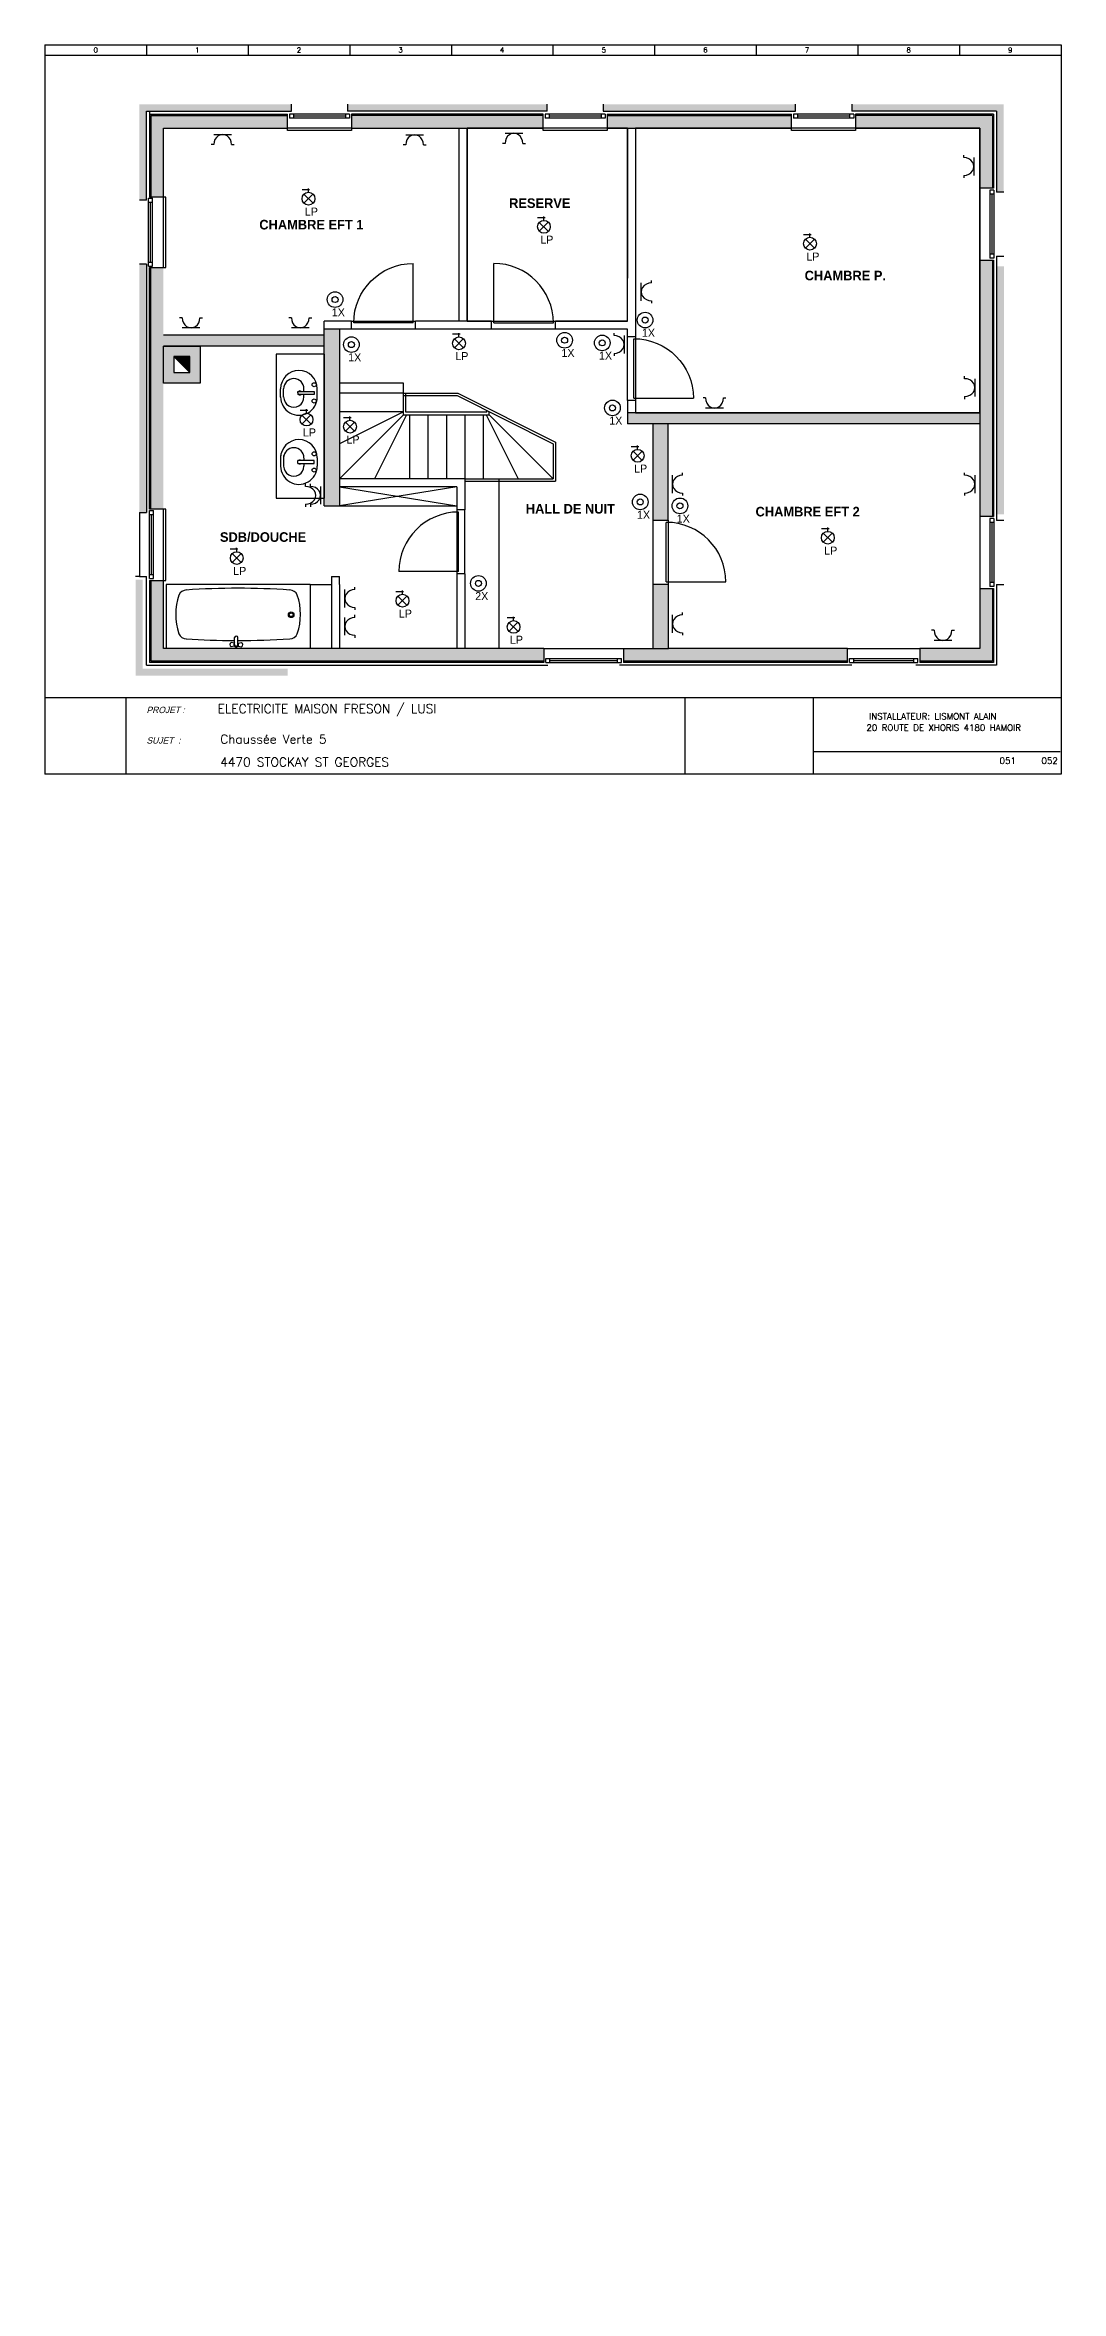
# Model space of a CAD drawing. Extents: x -209 to 191, y -42655 to 469.
# Drawn here: x -209 to 191, y -415 to 469 of the extents above; entities that cross this region are included whole.
import ezdxf
from ezdxf.enums import TextEntityAlignment as Align

# ---------------------------------------------------------------- set-up
doc = ezdxf.new("R2010")
doc.units = 0
doc.header["$LTSCALE"] = 5
doc.header["$MEASUREMENT"] = 0
doc.linetypes.add('TRAIT_4', pattern=[20, 10, -10])
doc.layers.get('0').update_dxf_attribs({"linetype": 'CONTINUOUS'})
doc.layers.get('Defpoints').update_dxf_attribs({"linetype": 'CONTINUOUS'})
for name, color, linetype in [('2', 1, 'CONTINUOUS'), ('3', 4, 'CONTINUOUS'), ('BLANC', 7, 'CONTINUOUS'), ('COTES', 1, 'CONTINUOUS'), ('COULEUR 8', 8, 'CONTINUOUS'), ('CYAN', 4, 'CONTINUOUS'), ('EQUIP', 5, 'CONTINUOUS'), ('JAUNE', 2, 'CONTINUOUS'), ('M', 6, 'CONTINUOUS'), ('ROUGE', 1, 'CONTINUOUS'), ('T2', 1, 'CONTINUOUS'), ('T3', 4, 'CONTINUOUS'), ('TEXTE', 1, 'CONTINUOUS')]:
    doc.layers.add(name, color=color, linetype=linetype)
doc.layers.add('SURFACE', color=5, linetype='CONTINUOUS', plot=False)
doc.styles.add('CENTURY GOTHIC', font='GOTHIC.TTF')
doc.styles.add('Century Gothic Gras', font='GOTHICB.TTF')
doc.styles.add('ROMANS', font='romans', dxfattribs={"width": 0.7, "height": 3})
doc.dimstyles.new('1-50', dxfattribs={"dimtxt": 8, "dimasz": 5, "dimexe": 1.25, "dimexo": 0.625, "dimtad": 1, "dimdec": 0, "dimtxsty": 'Century Gothic Gras', "dimblk": 'ORIGIN', "dimcen": 5, "dimclrd": 8, "dimclre": 5, "dimclrt": 6, "dimadec": 0, "dimazin": 0, "dimtfac": 1, "dimtdec": 0, "dimtmove": 0, "dimatfit": 3, "dimfxl": 0, "dimarcsym": 0})

# ---------------------------------------------------------------- blocks, each defined once
blk = doc.blocks.new('ZONENR')
at = {"layer": '2', "style": 'ROMANS'}
blk.add_attdef('ZONENR', text='', height=2, dxfattribs=at).set_placement((20, 2), align=Align.MIDDLE)
blk = doc.blocks.new('CARTOUCHE')
at = {"color": 4}
blk.add_line((317.25, 13.9), (414.59, 13.9), dxfattribs=at)
at = {"layer": '2'}
for p, q in [((55, 292), (55, 288)), ((95, 292), (95, 288)), ((135, 292), (135, 288)), ((175, 292), (175, 288)), ((215, 292), (215, 288)), ((255, 292), (255, 288)), ((295, 292), (295, 288)), ((335, 292), (335, 288)), ((375, 292), (375, 288)), ((15, 288), (415, 288))]:
    blk.add_line(p, q, dxfattribs=at)
at = {"layer": '3'}
for p, q in [((15, 292), (415, 292)), ((15, 292), (15, 5)), ((415, 292), (415, 5)), ((415, 35), (15, 35)), ((47, 5), (47, 35)), ((415, 5), (15, 5))]:
    blk.add_line(p, q, dxfattribs=at)
for points in [[(267, 5), (267, 35)], [(317.5, 5), (317.5, 35)]]:
    blk.add_lwpolyline(points, dxfattribs=at)
at = {"layer": '2'}
for p, values in [((15, 288), {'ZONENR': '0'}), ((55, 288), {'ZONENR': '1'}), ((95, 288), {'ZONENR': '2'}), ((135, 288), {'ZONENR': '3'}), ((175, 288), {'ZONENR': '4'}), ((215, 288), {'ZONENR': '5'}), ((255, 288), {'ZONENR': '6'}), ((295, 288), {'ZONENR': '7'}), ((335, 288), {'ZONENR': '8'}), ((375, 288), {'ZONENR': '9'})]:
    blk.add_blockref('ZONENR', p, dxfattribs=at).add_auto_attribs(values)
at = {"layer": 'T2', "oblique": 15}
for s, p in [('PROJET :', (55, 29)), ('SUJET  :', (55, 17))]:
    blk.add_text(s, height=2.5, dxfattribs=at).set_placement(p)
at = {"layer": 'T3', "style": 'ROMANS'}
for tag, p in [('PROJET', (107, 26)), ('SUJET1', (78, 17)), ('SUJET2', (78, 11.5))]:
    blk.add_attdef(tag, p, '', height=3.5, dxfattribs=at)
blk = doc.blocks.new('A$C1ABB2355')
at = {"layer": 'COULEUR 8'}
h = blk.add_hatch(color=253, dxfattribs=at)
h.paths.add_polyline_path([(46, 46), (0, 46), (0, 0), (46, 0)])
h.paths.add_polyline_path([(33, 13), (13, 13), (13, 33), (33, 33)], flags=16)
blk.add_hatch(color=256, dxfattribs=at).paths.add_polyline_path([(33, 13), (33, 33), (13, 33)])
at = {"layer": 'BLANC'}
for points in [[(46, 0), (0, 0), (0, 46), (46, 46)], [(13, 13), (33, 13), (33, 33), (13, 33)]]:
    blk.add_lwpolyline(points, close=True, dxfattribs=at)
at = {"layer": 'COULEUR 8'}
blk.add_line((33, 13), (13, 33), dxfattribs=at)
blk = doc.blocks.new('A$C1BC9630A')
at = {"color": 2}
blk.add_line((-3.5, 3.5), (-3.5, 96.5), dxfattribs=at)
at = {"color": 1}
blk.add_line((-3.5, 3.5), (-96.5, 3.5), dxfattribs=at)
at = {"color": 2}
blk.add_arc((-3.5, 3.5), 93, 90, 180, dxfattribs=at)
blk = doc.blocks.new('Bain3')
at = {"layer": 'EQUIP'}
for p, q in [((-80, 0), (-80, -180)), ((-80, 0), (0, 0)), ((0, 0), (0, -180)), ((-4.7, -90.3), (-13.5, -90.3)), ((-4.7, -94.3), (-13.5, -94.3)), ((-6.5, -89.9), (-7.4, -85.9)), ((-6.5, -94.7), (-7.4, -98.8)), ((-3, -89.9), (-2.1, -85.9)), ((-3, -94.7), (-2.1, -98.8)), ((-80, -180), (0, -180))]:
    blk.add_line(p, q, dxfattribs=at)
for radius in [3.5, 2.33]:
    blk.add_circle((-42, -23.7), radius, dxfattribs=at)
for centre, radius, start, end in [((849.6, -90.2), 924.8, 175.9865, 184.0192), ((-63, -25.4), 10, 111.3137, 180.2235), ((-42.5, -85.6), 73.6, 70.8516, 109.1484), ((-22, -25.4), 10, 359.7765, 68.6863), ((-934.6, -90.2), 924.8, 359.9901, 4.0135), ((-4.7, -87.1), 2.88, 24.484, 155.516), ((-13.5, -92.3), 2, 90, 270), ((-934.6, -90.2), 924.8, 355.9808, 359.7423), ((-4.7, -97.6), 2.88, 204.484, 335.516), ((-4.7, -92.3), 3, 221.8103, 138.1897), ((-4.7, -92.3), 2, 270, 90), ((-63, -154.6), 10, 179.7765, 248.6863), ((-42.5, -94.4), 73.6, 250.8516, 289.1484), ((-22, -154.6), 10, 291.3137, 0.2235)]:
    blk.add_arc(centre, radius, start, end, dxfattribs=at)
blk = doc.blocks.new('Lav2_1')
at = {"layer": 'EQUIP'}
for p, q in [((0, 0), (180, 0)), ((0, 0), (0, -60)), ((180, -60), (180, 0)), ((53.46, -8.89), (43.3, -8.89)), ((46.157, -25.4), (43.3, -25.4)), ((46.475, -12.7), (50.285, -12.7)), ((46.475, -33.02), (46.475, -12.7)), ((50.285, -12.7), (50.285, -33.02)), ((53.46, -25.4), (50.285, -25.4)), ((129.54, -8.89), (139.7, -8.89)), ((129.835, -25.4), (132.715, -25.4)), ((132.715, -12.7), (132.715, -33.02)), ((136.525, -12.7), (132.715, -12.7)), ((136.525, -33.02), (136.525, -12.7)), ((136.843, -25.4), (139.7, -25.4)), ((53.46, -50.8), (43.3, -50.8)), ((53.46, -54.61), (43.3, -54.61)), ((48.38, -33.02), (46.475, -33.02)), ((48.38, -33.02), (50.285, -33.02)), ((126.66, -50.8), (139.7, -50.8)), ((126.66, -54.61), (139.7, -54.61)), ((134.62, -33.02), (132.715, -33.02)), ((136.525, -33.02), (133.645, -33.02)), ((0, -60), (180, -60))]:
    blk.add_line(p, q, dxfattribs=at)
for centre in [(38.1, -12.7), (58.42, -12.7), (124.46, -12.7), (144.78, -12.7)]:
    blk.add_circle(centre, 2.54, dxfattribs=at)
for centre, radius, start, end in [((43.18, -31.75), 22.86, 90.000003, 270.000001), ((43.18, -38.1), 12.7, 90.000003, 270.000001), ((53.34, -31.75), 22.86, 270.000001, 90.000003), ((53.34, -38.1), 12.7, 270.000001, 90.000003), ((129.54, -31.75), 22.86, 90.000003, 270.000001), ((129.54, -38.1), 12.7, 90.000003, 270.000001), ((139.7, -31.75), 22.86, 270.000001, 90.000003), ((139.7, -38.1), 12.7, 270.000001, 90.000003), ((48.26, -30.48), 2.48, 140.194468, 219.805542), ((48.26, -30.48), 2.48, 320.19446, 39.805537), ((134.62, -30.48), 2.48, 140.194468, 219.805542), ((134.62, -30.48), 2.48, 320.19446, 39.805537)]:
    blk.add_arc(centre, radius, start, end, dxfattribs=at)
blk = doc.blocks.new('_Origin')
at = {"color": 0, "linetype": 'Continuous', "lineweight": -2}
blk.add_line((0, 0), (-1, 0), dxfattribs=at)
blk.add_circle((0, 0), 0.5, dxfattribs=at)
blk = doc.blocks.new('*D162')
at = {"layer": 'COTES', "color": 5, "lineweight": -2}
for p, q in [((158.95, -27357.63), (158.95, -27388.88)), ((23.5, -27387.63), (23.5, -27386.38))]:
    blk.add_line(p, q, dxfattribs=at)
at = {"layer": 'COTES', "color": 8, "lineweight": -2}
blk.add_line((28.5, -27387.63), (153.95, -27387.63), dxfattribs=at)
at = {"layer": 'Defpoints', "color": 0}
for p in [(158.95, 430.74), (23.5, -27387.67), (158.95, -27387.63)]:
    blk.add_point(p, dxfattribs=at)
at = {"layer": 'COTES', "color": 8, "lineweight": -2, "xscale": 5, "yscale": 5, "zscale": 5, "rotation": 180}
blk.add_blockref('_Origin', (23.5, -27387.63), dxfattribs=at)
at = {"layer": 'COTES', "color": 8, "lineweight": -2, "xscale": 5, "yscale": 5, "zscale": 5}
blk.add_blockref('_Origin', (158.95, -27387.63), dxfattribs=at)
at = {"layer": 'COTES', "color": 6, "insert": (97.52, -27381.28), "char_height": 8, "attachment_point": 5, "style": 'Century Gothic Gras'}
blk.add_mtext('135', dxfattribs=at)
blk = doc.blocks.new('*D191')
at = {"layer": 'COULEUR 8', "color": 5, "lineweight": -2}
for p, q in [((-46.9, -42621.22), (-46.9, -42652.47)), ((-68.95, -42654.44), (-68.95, -42649.97))]:
    blk.add_line(p, q, dxfattribs=at)
at = {"layer": 'COULEUR 8', "color": 8, "lineweight": -2}
blk.add_line((-63.95, -42651.22), (-51.9, -42651.22), dxfattribs=at)
at = {"layer": 'Defpoints', "color": 0}
for p in [(-46.9, 259.8), (-68.95, -42655.07), (-46.9, -42651.22)]:
    blk.add_point(p, dxfattribs=at)
at = {"layer": 'COULEUR 8', "color": 8, "lineweight": -2, "xscale": 5, "yscale": 5, "zscale": 5, "rotation": 180}
blk.add_blockref('_Origin', (-68.95, -42651.22), dxfattribs=at)
at = {"layer": 'COULEUR 8', "color": 8, "lineweight": -2, "xscale": 5, "yscale": 5, "zscale": 5}
blk.add_blockref('_Origin', (-46.9, -42651.22), dxfattribs=at)
at = {"layer": 'COULEUR 8', "color": 6, "insert": (-57.93, -42646.49), "char_height": 8, "attachment_point": 5, "style": 'Century Gothic Gras'}
blk.add_mtext('22', dxfattribs=at)
blk = doc.blocks.new('LP')
at = {"layer": 'M'}
for p, q in [((10.52, 0.52), (7.51, 0.52)), ((10.03, -0.5), (10.02, 1.01)), ((11.79, -1.18), (8.25, -4.78)), ((8.25, -1.27), (11.84, -4.82))]:
    blk.add_line(p, q, dxfattribs=at)
blk.add_circle((10.06, -3.02), 2.52, dxfattribs=at)
at = {"linetype": 'Continuous'}
blk.add_attdef('LOCCODE', text='', height=3.15, dxfattribs=at).set_placement((11.21, -9.64), align=Align.CENTER)
blk = doc.blocks.new('BP')
at = {"layer": 'M'}
for radius in [3.08, 1.18]:
    blk.add_circle((9.91, -3.05), radius, dxfattribs=at)
at = {"linetype": 'Continuous'}
blk.add_attdef('LOCCODE', text='', height=2, dxfattribs=at).set_placement((11.21, -9.64), align=Align.CENTER)
blk = doc.blocks.new('PRISE')
at = {"layer": 'M'}
for p, q in [((7, -6), (6, -6)), ((7, -2), (14, -2)), ((14, -6), (15, -6))]:
    blk.add_line(p, q, dxfattribs=at)
blk.add_ellipse((10.5, -6), major_axis=(0, -4), ratio=0.875, start_param=1.570796, end_param=4.712389, dxfattribs=at)
at = {"linetype": 'Continuous'}
blk.add_attdef('LOCCODE', text='', height=3.15, dxfattribs=at).set_placement((11.21, -9.64), align=Align.CENTER)
blk = doc.blocks.new('PRISE DOUBLE')
at = {"layer": 'M'}
for p, q in [((7, -4.04), (6, -4.04)), ((7.02, -5.91), (6.02, -5.91)), ((7, -0.04), (14, -0.04)), ((14, -4.04), (15, -4.04)), ((14.02, -5.91), (15.02, -5.91))]:
    blk.add_line(p, q, dxfattribs=at)
for centre in [(10.5, -4.04), (10.52, -5.91)]:
    blk.add_ellipse(centre, major_axis=(0, -4), ratio=0.875, start_param=1.570796, end_param=4.712389, dxfattribs=at)
at = {"linetype": 'Continuous'}
blk.add_attdef('LOCCODE', text='', height=3.15, dxfattribs=at).set_placement((11.21, -9.64), align=Align.CENTER)

msp = doc.modelspace()

# ---------------------------------------------------------------- hatches: boundary and pattern name
for points in [[(-112.01, 446.04), (-171.8, 446.04), (-171.8, 408.24), (-169.04, 408.24), (-169.04, 443.26), (-112.01, 443.26)], [(-169.04, 383.04), (-171.8, 383.04), (-171.8, 285.39), (-169.04, 285.39)], [(168.56, 382.22), (165.79, 382.22), (165.79, 284.57), (168.56, 284.57)], [(-113.5, 221.12), (-173.29, 221.12), (-173.29, 258.92), (-170.53, 258.92), (-170.53, 223.91), (-113.5, 223.91)]]:
    msp.add_hatch(color=254).paths.add_polyline_path(points)
h = msp.add_hatch(color=254)
h.paths.add_polyline_path([(-11.26, 446.04), (-89.96, 446.04), (-89.96, 443.26), (-11.26, 443.26)])
h.paths.add_polyline_path([(86.5, 446.04), (10.79, 446.04), (10.79, 443.26), (86.5, 443.26)])
h.paths.add_polyline_path([(168.4, 446.04), (108.55, 446.04), (108.55, 443.26), (165.61, 443.26), (165.61, 411.39), (168.4, 411.39)])
at = {"layer": 'COULEUR 8'}
h = msp.add_hatch(color=253, dxfattribs=at)
h.paths.add_polyline_path([(-113.59, 441.59), (-167.34, 441.59), (-167.34, 409.5), (-162.35, 409.5), (-162.35, 436.59), (-113.59, 436.59)])
h.paths.add_polyline_path([(-12.84, 441.59), (-88.39, 441.59), (-88.39, 436.59), (-12.84, 436.59)])
h.paths.add_polyline_path([(84.92, 441.59), (12.36, 441.59), (12.36, 436.59), (84.92, 436.59)])
h.paths.add_polyline_path([(163.94, 441.59), (110.12, 441.59), (110.12, 436.59), (158.95, 436.59), (158.95, 412.97), (163.94, 412.97)])
h.paths.add_polyline_path([(-158.81, 438.82), (-158.81, 443.81), (-154.9, 443.81), (-154.9, 438.82)], flags=9)
h.paths.add_polyline_path([(161.18, 434.21), (166.17, 434.21), (166.17, 430.3), (161.18, 430.3)], flags=9)
h.paths.add_polyline_path([(138.58, 438.82), (138.58, 443.81), (142.48, 443.81), (142.48, 438.82)], flags=9)
h = msp.add_hatch(color=253, dxfattribs=at)
h.paths.add_polyline_path([(106.97, 231.84), (23.5, 231.84), (20.35, 231.84), (18.77, 231.84), (18.77, 226.85), (106.97, 226.85)])
h.paths.add_polyline_path([(-12.58, 231.84), (-43.75, 231.84), (-46.9, 231.84), (-162.35, 231.84), (-162.35, 258.62), (-167.34, 258.62), (-167.34, 226.85), (-12.58, 226.85)])
h.paths.add_polyline_path([(-162.35, 381.78), (-167.34, 381.78), (-167.34, 286.65), (-162.35, 286.65)])
h.paths.add_polyline_path([(-158.81, 224.62), (-158.81, 229.61), (-154.9, 229.61), (-154.9, 224.62)], flags=9)
h.paths.add_polyline_path([(-163.47, 348.58), (-163.47, 353.37), (-159.56, 353.37), (-159.56, 348.58)], flags=9)
h = msp.add_hatch(color=253, dxfattribs=at)
h.paths.add_polyline_path([(163.94, 384.62), (158.95, 384.62), (158.95, 283.82), (163.94, 283.82)])
h.paths.add_polyline_path([(163.94, 255.47), (158.95, 255.47), (158.95, 231.84), (135.32, 231.84), (135.32, 226.85), (163.94, 226.85)])
h.paths.add_polyline_path([(138.58, 224.62), (138.58, 229.61), (142.48, 229.61), (142.48, 224.62)], flags=9)
h = msp.add_hatch(color=253, dxfattribs=at)
h.paths.add_polyline_path([(23.5, 324.62), (20.35, 324.62), (20.35, 320.21), (62.79, 320.21), (62.79, 324.62)])
h.paths.add_polyline_path([(62.79, 324.62), (62.79, 320.21), (158.95, 320.21), (158.95, 324.62)])
h.paths.add_polyline_path([(30.3, 282.34), (36.29, 282.34), (36.29, 320.21), (30.3, 320.21)])
h.paths.add_polyline_path([(36.29, 257.14), (30.3, 257.14), (30.3, 240.66), (36.29, 240.66)])
h.paths.add_polyline_path([(36.29, 240.66), (30.3, 240.66), (30.3, 231.84), (36.29, 231.84)])
h.paths.add_polyline_path([(30.72, 320.65), (30.72, 325.44), (34.57, 325.44), (34.57, 320.65)], flags=9)
h.paths.add_polyline_path([(138.64, 320.97), (138.64, 325.76), (142.48, 325.76), (142.48, 320.97)], flags=9)
h.paths.add_polyline_path([(29.37, 240.81), (34.32, 240.81), (34.32, 236.91), (29.37, 236.91)], flags=9)
at = {"layer": 'ROUGE'}
h = msp.add_hatch(color=253, dxfattribs=at)
h.paths.add_polyline_path([(-99.04, 350.77), (-99.04, 355.18), (-162.35, 355.18), (-162.35, 350.77)])
h.paths.add_polyline_path([(-106.04, 350.58), (-106.04, 355.37), (-102.19, 355.37), (-102.19, 350.58)], flags=9)
h.paths.add_polyline_path([(-163.47, 348.58), (-163.47, 353.37), (-159.56, 353.37), (-159.56, 348.58)], flags=9)
h = msp.add_hatch(color=253, dxfattribs=at)
h.paths.add_polyline_path([(-93.05, 334.22), (-99.04, 334.22), (-99.04, 287.98), (-93.05, 287.98), (-93.05, 295.48), (-93.05, 298.63)])
h.paths.add_polyline_path([(-93.05, 357.46), (-99.04, 357.46), (-99.04, 334.22), (-93.05, 334.22)])
h.paths.add_polyline_path([(-98.4, 355.46), (-93.68, 355.46), (-93.68, 351.55), (-98.4, 351.55)], flags=24)

# ---------------------------------------------------------------- linework, layer by layer
for p in [(-96.2, 260.19), (-93.05, 257.04)]:
    msp.add_line(p, (-93.05, 260.19))
at = {"layer": 'BLANC'}
for p, q in [((-113.59, 436.59), (-113.59, 442.08)), ((-112.01, 443.26), (-112.01, 446.04)), ((-89.96, 446.04), (-89.96, 443.26)), ((-88.39, 442.08), (-88.39, 436.59)), ((-12.84, 436.59), (-12.84, 442.08)), ((-11.26, 443.26), (-11.26, 446.04)), ((10.79, 446.04), (10.79, 443.26)), ((12.36, 442.08), (12.36, 436.59)), ((84.92, 436.59), (84.92, 442.08)), ((86.5, 443.26), (86.5, 446.04)), ((108.55, 446.04), (108.55, 443.26)), ((110.12, 442.08), (110.12, 436.59)), ((-162.35, 436.59), (-113.59, 436.59)), ((-162.35, 409.5), (-162.35, 436.59)), ((-88.39, 436.59), (-12.84, 436.59)), ((-45.89, 360.61), (-45.89, 436.59)), ((-42.74, 360.61), (-42.74, 436.59)), ((12.36, 436.59), (84.92, 436.59)), ((20.35, 436.59), (20.35, 377.54)), ((23.5, 436.59), (23.5, 354.63)), ((110.12, 436.59), (158.95, 436.59)), ((158.95, 436.59), (158.95, 412.97)), ((-169.04, 408.24), (-171.8, 408.24)), ((-162.35, 409.5), (-167.84, 409.5)), ((164.44, 412.97), (158.95, 412.97)), ((168.4, 411.39), (165.61, 411.39)), ((-169.04, 383.04), (-171.8, 383.04)), ((-167.84, 381.78), (-162.35, 381.78)), ((158.95, 384.62), (158.95, 283.82)), ((158.95, 384.62), (164.44, 384.62)), ((165.61, 386.19), (168.4, 386.19)), ((20.35, 360.61), (20.35, 377.54)), ((-99.04, 355.18), (-162.35, 355.18)), ((-99.04, 287.98), (-99.04, 360.61)), ((-88.33, 360.61), (-99.04, 360.61)), ((-88.33, 357.46), (-93.05, 357.46)), ((-93.05, 357.46), (-93.05, 298.63)), ((-88.33, 357.46), (-88.33, 360.61)), ((-33.2, 360.61), (-63.13, 360.61)), ((-63.13, 357.46), (-63.13, 360.61)), ((-33.2, 357.46), (-63.13, 357.46)), ((-33.2, 357.46), (-33.2, 360.61)), ((-8, 357.46), (-8, 360.61)), ((20.35, 360.61), (-8, 360.61)), ((20.35, 357.46), (-8, 357.46)), ((20.35, 354.63), (20.35, 357.46)), ((20.35, 354.63), (23.5, 354.63)), ((-99.04, 350.77), (-162.35, 350.77)), ((23.5, 329.43), (20.35, 329.43)), ((20.35, 329.43), (20.35, 320.21)), ((23.5, 329.43), (23.5, 324.62)), ((158.95, 320.21), (20.35, 320.21)), ((158.95, 324.62), (23.5, 324.62)), ((30.3, 320.21), (30.3, 282.34)), ((36.29, 282.34), (36.29, 320.21)), ((-43.75, 298.63), (-93.05, 298.63)), ((-46.9, 295.48), (-93.05, 295.48)), ((-93.05, 295.48), (-93.05, 287.98)), ((-46.9, 295.48), (-46.9, 286.41)), ((-43.75, 298.63), (-43.75, 286.41)), ((-171.8, 285.39), (-169.04, 285.39)), ((-162.35, 286.65), (-167.84, 286.65)), ((-99.04, 287.98), (-93.05, 287.98)), ((-43.75, 286.41), (-46.9, 286.41)), ((164.44, 283.82), (158.95, 283.82)), ((30.3, 282.34), (36.29, 282.34)), ((168.4, 282.24), (165.61, 282.24)), ((-171.8, 260.19), (-169.04, 260.19)), ((-167.84, 258.62), (-162.35, 258.62)), ((-162.35, 231.84), (-162.35, 258.62)), ((-96.2, 260.19), (-96.2, 231.84)), ((-93.05, 257.04), (-93.05, 231.84)), ((-46.9, 261.21), (-46.9, 231.84)), ((-43.75, 261.21), (-46.9, 261.21)), ((-43.75, 261.21), (-43.75, 231.84)), ((30.3, 257.14), (30.3, 231.84)), ((30.3, 257.14), (36.29, 257.14)), ((36.29, 257.14), (36.29, 231.84)), ((165.61, 257.04), (168.4, 257.04)), ((158.95, 255.47), (158.95, 231.84)), ((158.95, 255.47), (164.44, 255.47)), ((-46.9, 231.84), (-162.35, 231.84)), ((-12.58, 231.84), (-43.75, 231.84)), ((-12.58, 231.84), (-12.58, 226.35)), ((18.77, 231.84), (18.77, 226.35)), ((18.77, 231.84), (36.41, 231.84)), ((106.97, 231.84), (39.56, 231.84)), ((106.97, 226.35), (106.97, 231.84)), ((158.95, 231.84), (135.32, 231.84)), ((135.32, 231.84), (135.32, 226.35))]:
    msp.add_line(p, q, dxfattribs=at)
at = {"layer": 'COULEUR 8'}
for p, q in [((-169.04, 443.26), (-112.01, 443.26)), ((-169.04, 408.24), (-169.04, 443.26)), ((-167.84, 443.26), (-167.84, 409.5)), ((-167.84, 442.08), (-113.59, 442.08)), ((-11.26, 443.26), (-89.96, 443.26)), ((-12.84, 442.08), (-88.39, 442.08)), ((10.79, 443.26), (86.5, 443.26)), ((12.36, 442.08), (84.92, 442.08)), ((165.61, 443.26), (108.55, 443.26)), ((164.44, 442.08), (110.12, 442.08)), ((164.44, 442.08), (164.44, 412.97)), ((165.61, 443.26), (165.61, 411.39)), ((-167.34, 441.59), (-113.59, 441.59)), ((-167.34, 441.59), (-167.34, 409.5)), ((-12.84, 441.59), (-88.39, 441.59)), ((12.36, 441.59), (84.92, 441.59)), ((163.94, 441.59), (110.12, 441.59)), ((163.94, 441.59), (163.94, 412.97)), ((-169.04, 383.04), (-169.04, 285.39)), ((-167.84, 286.65), (-167.84, 381.78)), ((-167.34, 286.65), (-167.34, 381.78)), ((163.94, 384.62), (163.94, 283.82)), ((164.44, 384.62), (164.44, 283.82)), ((165.61, 386.19), (165.61, 282.24)), ((-30.33, 298.63), (-30.33, 231.84)), ((-169.04, 225.18), (-169.04, 260.19)), ((-167.84, 258.62), (-167.84, 226.35)), ((-167.34, 258.62), (-167.34, 226.9)), ((-104.63, 256.94), (-96.2, 256.94)), ((165.61, 257.04), (165.61, 225.18)), ((163.94, 255.47), (163.94, 226.85)), ((164.44, 255.47), (164.44, 226.35)), ((-43.75, 231.84), (-46.9, 231.84)), ((39.56, 231.84), (36.41, 231.84)), ((-169.04, 225.18), (-11.01, 225.18)), ((-12.58, 226.35), (-167.84, 226.35)), ((-12.58, 226.85), (-167.34, 226.85)), ((108.55, 225.18), (17.2, 225.18)), ((106.97, 226.85), (18.77, 226.85)), ((106.97, 226.35), (18.77, 226.35)), ((165.61, 225.18), (133.75, 225.18)), ((163.94, 226.85), (135.32, 226.85)), ((164.44, 226.35), (135.32, 226.35))]:
    msp.add_line(p, q, dxfattribs=at)
at = {"layer": 'COULEUR 8', "linetype": 'TRAIT_4', "ltscale": 0.8}
for p, q in [((-88.39, 436.59), (-113.59, 436.59)), ((12.36, 436.59), (-12.84, 436.59)), ((110.12, 436.59), (84.92, 436.59)), ((-162.35, 381.78), (-162.35, 409.5)), ((158.95, 412.97), (158.95, 384.62)), ((-93.05, 357.46), (-99.04, 357.46)), ((-88.33, 360.61), (-63.13, 360.61)), ((-63.13, 357.46), (-88.33, 357.46)), ((-33.2, 360.61), (-8, 360.61)), ((-8, 357.46), (-33.2, 357.46)), ((20.35, 329.43), (20.35, 354.63)), ((23.5, 354.63), (23.5, 329.43)), ((-93.05, 298.63), (-93.05, 295.48)), ((-171.8, 285.39), (-171.8, 260.19)), ((-162.35, 258.62), (-162.35, 286.65)), ((-46.9, 286.41), (-46.9, 261.21)), ((-43.75, 261.21), (-43.75, 286.41)), ((158.95, 283.82), (158.95, 255.47)), ((30.3, 282.34), (30.3, 257.14)), ((36.29, 282.34), (36.29, 257.14)), ((-12.58, 231.84), (18.77, 231.84)), ((106.97, 231.84), (135.32, 231.84))]:
    msp.add_line(p, q, dxfattribs=at)
at = {"layer": 'CYAN'}
for p, q in [((-90.75, 441.32), (-111.23, 441.32)), ((10, 441.32), (-10.48, 441.32)), ((107.76, 441.32), (87.29, 441.32)), ((-167.46, 383.83), (-167.46, 407.45)), ((163.68, 410.6), (163.68, 386.98)), ((-167.08, 260.98), (-167.08, 284.6)), ((163.68, 281.45), (163.68, 257.83)), ((-10.22, 227.12), (16.41, 227.12)), ((109.34, 227.12), (132.96, 227.12))]:
    msp.add_line(p, q, dxfattribs=at)
at = {"layer": 'JAUNE'}
for p, q in [((-89.18, 442.1), (-112.8, 442.1)), ((-112.8, 442.1), (-112.8, 440.53)), ((-111.23, 442.1), (-111.23, 440.53)), ((-90.75, 442.1), (-90.75, 440.53)), ((-89.18, 442.1), (-89.18, 440.53)), ((11.57, 442.1), (-12.05, 442.1)), ((-12.05, 442.1), (-12.05, 440.53)), ((-10.48, 442.1), (-10.48, 440.53)), ((10, 442.1), (10, 440.53)), ((11.57, 442.1), (11.57, 440.53)), ((109.34, 442.1), (85.71, 442.1)), ((85.71, 442.1), (85.71, 440.53)), ((87.29, 442.1), (87.29, 440.53)), ((107.76, 442.1), (107.76, 440.53)), ((109.34, 442.1), (109.34, 440.53)), ((-89.18, 440.53), (-112.8, 440.53)), ((11.57, 440.53), (-12.05, 440.53)), ((109.34, 440.53), (85.71, 440.53)), ((-168.25, 382.25), (-168.25, 409.03)), ((-168.25, 409.03), (-166.67, 409.03)), ((-168.25, 407.45), (-166.67, 407.45)), ((-166.67, 382.25), (-166.67, 409.03)), ((162.89, 412.18), (162.89, 385.4)), ((164.46, 412.18), (162.89, 412.18)), ((164.46, 410.6), (162.89, 410.6)), ((164.46, 412.18), (164.46, 385.4)), ((-168.25, 383.83), (-166.67, 383.83)), ((-168.25, 382.25), (-166.67, 382.25)), ((164.46, 386.98), (162.89, 386.98)), ((164.46, 385.4), (162.89, 385.4)), ((-67.85, 336.2), (-93.05, 336.2)), ((-67.85, 323.83), (-67.85, 336.2)), ((-67.85, 332.26), (-93.05, 332.26)), ((-66.91, 324.78), (-66.91, 332.26)), ((-67.85, 325.02), (-93.05, 312.42)), ((-67.85, 325.02), (-93.05, 325.02)), ((-67.85, 323.83), (-93.05, 298.63)), ((-66.67, 323.83), (-79.27, 298.63)), ((-67.85, 323.83), (-34.15, 323.83)), ((-35.09, 324.78), (-66.91, 324.78)), ((-65.49, 323.83), (-65.49, 298.63)), ((-58.24, 323.83), (-58.24, 298.63)), ((-51, 323.83), (-51, 298.63)), ((-43.75, 323.83), (-43.75, 298.63)), ((-36.51, 323.83), (-36.51, 298.63)), ((-35.33, 323.83), (-22.73, 298.63)), ((-35.09, 324.78), (-35.09, 325.49)), ((-34.15, 323.83), (-34.15, 325.02)), ((-34.15, 323.83), (-8.95, 298.63)), ((-93.05, 295.48), (-46.9, 287.98)), ((-46.9, 295.48), (-93.05, 287.98)), ((-167.86, 259.4), (-167.86, 286.18)), ((-167.86, 286.18), (-166.29, 286.18)), ((-167.86, 284.6), (-166.29, 284.6)), ((-166.29, 259.4), (-166.29, 286.18)), ((-93.05, 287.98), (-46.9, 287.98)), ((162.89, 283.03), (162.89, 256.25)), ((164.46, 283.03), (162.89, 283.03)), ((164.46, 283.03), (164.46, 256.25)), ((164.46, 281.45), (162.89, 281.45)), ((-167.86, 260.98), (-166.29, 260.98)), ((-167.86, 259.4), (-166.29, 259.4)), ((164.46, 257.83), (162.89, 257.83)), ((164.46, 256.25), (162.89, 256.25)), ((-11.79, 227.9), (17.98, 227.9)), ((-11.79, 226.33), (-11.79, 227.9)), ((-11.79, 226.33), (17.98, 226.33)), ((-10.22, 226.33), (-10.22, 227.9)), ((16.41, 226.33), (16.41, 227.9)), ((17.98, 226.33), (17.98, 227.9)), ((107.76, 227.9), (134.54, 227.9)), ((107.76, 226.33), (107.76, 227.9)), ((107.76, 226.33), (134.54, 226.33)), ((109.34, 226.33), (109.34, 227.9)), ((132.96, 226.33), (132.96, 227.9)), ((134.54, 226.33), (134.54, 227.9))]:
    msp.add_line(p, q, dxfattribs=at)
at = {"layer": 'ROUGE'}
for p, q in [((-113.59, 435.65), (-113.59, 436.59)), ((-88.39, 435.65), (-113.59, 435.65)), ((-88.39, 436.59), (-88.39, 435.65)), ((-12.84, 435.65), (-12.84, 436.59)), ((12.36, 435.65), (-12.84, 435.65)), ((12.36, 436.59), (12.36, 435.65)), ((84.92, 435.65), (84.92, 436.59)), ((110.12, 435.65), (84.92, 435.65)), ((110.12, 436.59), (110.12, 435.65)), ((-161.41, 409.5), (-162.35, 409.5)), ((-161.41, 381.78), (-161.41, 409.5)), ((-162.35, 381.78), (-161.41, 381.78)), ((-67.85, 332.26), (-46.52, 332.26)), ((-67.85, 331.32), (-46.75, 331.32)), ((-46.75, 331.32), (-8.95, 312.42)), ((-46.52, 332.26), (-8, 313)), ((23.5, 324.62), (20.35, 324.62)), ((-8.95, 312.42), (-8.95, 298.63)), ((-8, 313), (-8, 297.69)), ((-43.75, 298.63), (-8.95, 298.63)), ((-43.75, 297.69), (-8, 297.69)), ((-161.41, 286.65), (-162.35, 286.65)), ((-161.41, 258.62), (-161.41, 286.65)), ((-171.8, 260.19), (-173.38, 260.19)), ((-162.35, 258.62), (-161.41, 258.62))]:
    msp.add_line(p, q, dxfattribs=at)
at = {"layer": 'SURFACE'}
for points in [[(20.35, 436.59), (-42.74, 436.59), (-42.74, 360.61), (20.35, 360.61)], [(158.95, 436.59), (23.5, 436.59), (23.5, 324.62), (158.95, 324.62)]]:
    msp.add_lwpolyline(points, close=True, dxfattribs=at)

# ---------------------------------------------------------------- block references
at = {"yscale": 0.252000000000919, "zscale": 0.315}
for p, xscale, rotation in [((-63.13, 359.04), -0.252000000000919, 90), ((-33.2, 359.04), 0.252000000000919, 270), ((34.71, 257.14), 0.252000000000919, 270)]:
    msp.add_blockref('A$C1BC9630A', p, dxfattribs=dict(at, xscale=xscale, rotation=rotation))
for p, xscale in [((21.92, 329.43), -0.2520000000002938), ((-45.33, 261.21), 0.2520000000021128)]:
    msp.add_blockref('A$C1BC9630A', p, dxfattribs=dict(at, xscale=xscale))
at = {"layer": '2'}
ref = msp.add_blockref('CARTOUCHE', (-224.02, 177.37), dxfattribs=at)
ref.add_attrib('PAGENR', '051', dxfattribs={"layer": 'T2', "height": 2.5, "style": 'ROMANS'}).set_placement((169.98, 186.37), align=Align.CENTER)
ref.add_attrib('PAGENXT', '052', dxfattribs={"layer": 'T2', "height": 2.5, "style": 'ROMANS'}).set_placement((186.48, 186.37), align=Align.CENTER)
ref.add_attrib('PROJET', 'ELECTRICITE MAISON FRESON / LUSI', (-141.02, 206.37), dxfattribs={"layer": 'T3', "height": 3.5, "style": 'ROMANS'})
ref.add_attrib('SUJET1', 'Chaussée Verte 5', (-140.02, 194.37), dxfattribs={"layer": 'T3', "height": 3.5, "style": 'ROMANS'})
ref.add_attrib('SUJET2', '4470 STOCKAY ST GEORGES', (-140.02, 185.37), dxfattribs={"layer": 'T3', "height": 3.5, "style": 'ROMANS'})
ref.add_attrib('DESS3', 'INSTALLATEUR: LISMONT ALAIN ', dxfattribs={"layer": 'T2', "height": 2.5, "style": 'ROMANS'}).set_placement((141.33, 203.87), align=Align.CENTER)
ref.add_attrib('DESS4', '20 ROUTE DE XHORIS 4180 HAMOIR', dxfattribs={"layer": 'T2', "height": 2.5, "style": 'ROMANS'}).set_placement((144.78, 199.37), align=Align.CENTER)
at = {"layer": 'EQUIP', "xscale": 0.3149999999999977, "yscale": 0.3149999999999977, "zscale": 0.315, "rotation": 270}
for name, p in [('Lav2_1', (-99.04, 347.62)), ('Bain3', (-104.63, 231.84))]:
    msp.add_blockref(name, p, dxfattribs=at)
at = {"layer": 'M'}
for p in [(-149.54, 436.16), (-74, 436), (-34.9, 436.58)]:
    msp.add_blockref('PRISE', p, dxfattribs=at)
for name, p, rotation in [('PRISE', (158.65, 432.01), 270), ('PRISE', (23.74, 361.68), 90), ('PRISE', (-141, 356), 180), ('PRISE', (-98, 356), 180), ('PRISE', (21, 361.94), 270), ('PRISE', (159, 345), 270), ('PRISE', (65.06, 324.41), 180), ('PRISE', (36, 286), 90), ('PRISE', (159, 307), 270), ('PRISE DOUBLE', (-100.5, 302.6), 270), ('PRISE', (-93, 241), 90), ('PRISE', (-93, 230), 90), ('PRISE', (36, 231), 90), ('PRISE', (155, 233), 180)]:
    msp.add_blockref(name, p, dxfattribs=dict(at, rotation=rotation))
for p in [(-115.33, 411.86), (-22.65, 400.8), (82.07, 394.15), (-56.1, 354.96), (-116.09, 324.93), (-98.96, 322.13), (14.26, 310.68), (89.11, 278.42), (-143.56, 270.41), (-78.33, 253.63), (-34.6, 243.32)]:
    msp.add_blockref('LP', p, dxfattribs=at).add_auto_attribs({'LOCCODE': 'LP'})
ref = msp.add_blockref('BP', (-104.73, 372.2), dxfattribs=at)
ref.add_attrib('LOCCODE', '1X', dxfattribs={"layer": '0', "linetype": 'Continuous', "height": 3.15}).set_placement((-93.52, 362.56), align=Align.CENTER)
ref = msp.add_blockref('BP', (17.33, 364.12), dxfattribs=at)
ref.add_attrib('LOCCODE', '1X', dxfattribs={"layer": '0', "linetype": 'Continuous', "height": 3.15}).set_placement((28.54, 354.48), align=Align.CENTER)
ref = msp.add_blockref('BP', (-98.28, 354.47), dxfattribs=at)
ref.add_attrib('LOCCODE', '1X', dxfattribs={"layer": '0', "linetype": 'Continuous', "height": 3.15}).set_placement((-87.07, 344.83), align=Align.CENTER)
ref = msp.add_blockref('BP', (-14.34, 356.19), dxfattribs=at)
ref.add_attrib('LOCCODE', '1X', dxfattribs={"layer": '0', "linetype": 'Continuous', "height": 3.15}).set_placement((-3.13, 346.55), align=Align.CENTER)
ref = msp.add_blockref('BP', (0.45, 355.14), dxfattribs=at)
ref.add_attrib('LOCCODE', '1X', dxfattribs={"layer": '0', "linetype": 'Continuous', "height": 3.15}).set_placement((11.66, 345.5), align=Align.CENTER)
ref = msp.add_blockref('BP', (4.49, 329.54), dxfattribs=at)
ref.add_attrib('LOCCODE', '1X', dxfattribs={"layer": '0', "linetype": 'Continuous', "height": 3.15}).set_placement((15.7, 319.9), align=Align.CENTER)
ref = msp.add_blockref('BP', (15.41, 292.52), dxfattribs=at)
ref.add_attrib('LOCCODE', '1X', dxfattribs={"layer": '0', "linetype": 'Continuous', "height": 3.15}).set_placement((26.62, 282.88), align=Align.CENTER)
ref = msp.add_blockref('BP', (31.05, 291), dxfattribs=at)
ref.add_attrib('LOCCODE', '1X', dxfattribs={"layer": '0', "linetype": 'Continuous', "height": 3.15}).set_placement((42.26, 281.35), align=Align.CENTER)
ref = msp.add_blockref('BP', (-48.28, 260.5), dxfattribs=at)
ref.add_attrib('LOCCODE', '2X', dxfattribs={"layer": '0', "linetype": 'Continuous', "height": 3.15}).set_placement((-37.07, 250.85), align=Align.CENTER)
at = {"layer": 'ROUGE', "xscale": 0.3150000000000546, "yscale": 0.3149999999999977, "zscale": 0.315}
msp.add_blockref('A$C1ABB2355', (-162.35, 336.28), dxfattribs=at)

# ---------------------------------------------------------------- texts
at = {"layer": 'TEXTE', "color": 6, "char_height": 3.15, "attachment_point": 5, "style": 'CENTURY GOTHIC'}
for s, insert, width in [('{\\fCentury Gothic|b1|i0|c0|p34;\\H1.2x;\\C3;RESERVE}', (-14.22, 407.07), 143.325), ('{\\fCentury Gothic|b1|i0|c0|p34;\\H1.2x;\\C3;CHAMBRE EFT 1}', (-104.12, 398.6), 116.4612), ('{\\fCentury Gothic|b1|i0|c0|p34;\\H1.2x;\\C3;CHAMBRE P.}', (106.05, 378.58), 135.4536), ('{\\fCentury Gothic|b1|i0|c0|p34;\\H1.2x;\\C3;HALL DE NUIT}', (-2.18, 286.78), 53.902), ('{\\fCentury Gothic|b1|i0|c0|p34;\\H1.2x;\\C3;CHAMBRE EFT 2}', (91.22, 285.65), 135.4536), ('{\\fCentury Gothic|b1|i0|c0|p34;\\H1.2x;\\C3;SDB/DOUCHE}', (-123.14, 275.62), 66.15)]:
    msp.add_mtext(s, dxfattribs=dict(at, insert=insert, width=width))

# ---------------------------------------------------------------- dimensions: what is measured, and where the dimension line sits
at = {"layer": 'COTES'}
dim = msp.add_linear_dim(base=(158.95, -27387.63), p1=(23.5, -27387.67), p2=(158.95, 430.74), dimstyle='1-50', override={"dimtmove": 1}, dxfattribs=at)
dim.commit()
dim.dimension.update_dxf_attribs({"geometry": '*D162', "text_midpoint": (97.52, -27386.11), "dimtype": 160})
at = {"layer": 'COULEUR 8'}
dim = msp.add_linear_dim(base=(-46.9, -42651.22), p1=(-68.95, -42655.07), p2=(-46.9, 259.8), dimstyle='1-50', override={"dimtmove": 1}, dxfattribs=at)
dim.commit()
dim.dimension.update_dxf_attribs({"geometry": '*D191', "text_midpoint": (-57.93, -42646.49)})

doc.saveas('drawing.dxf')
